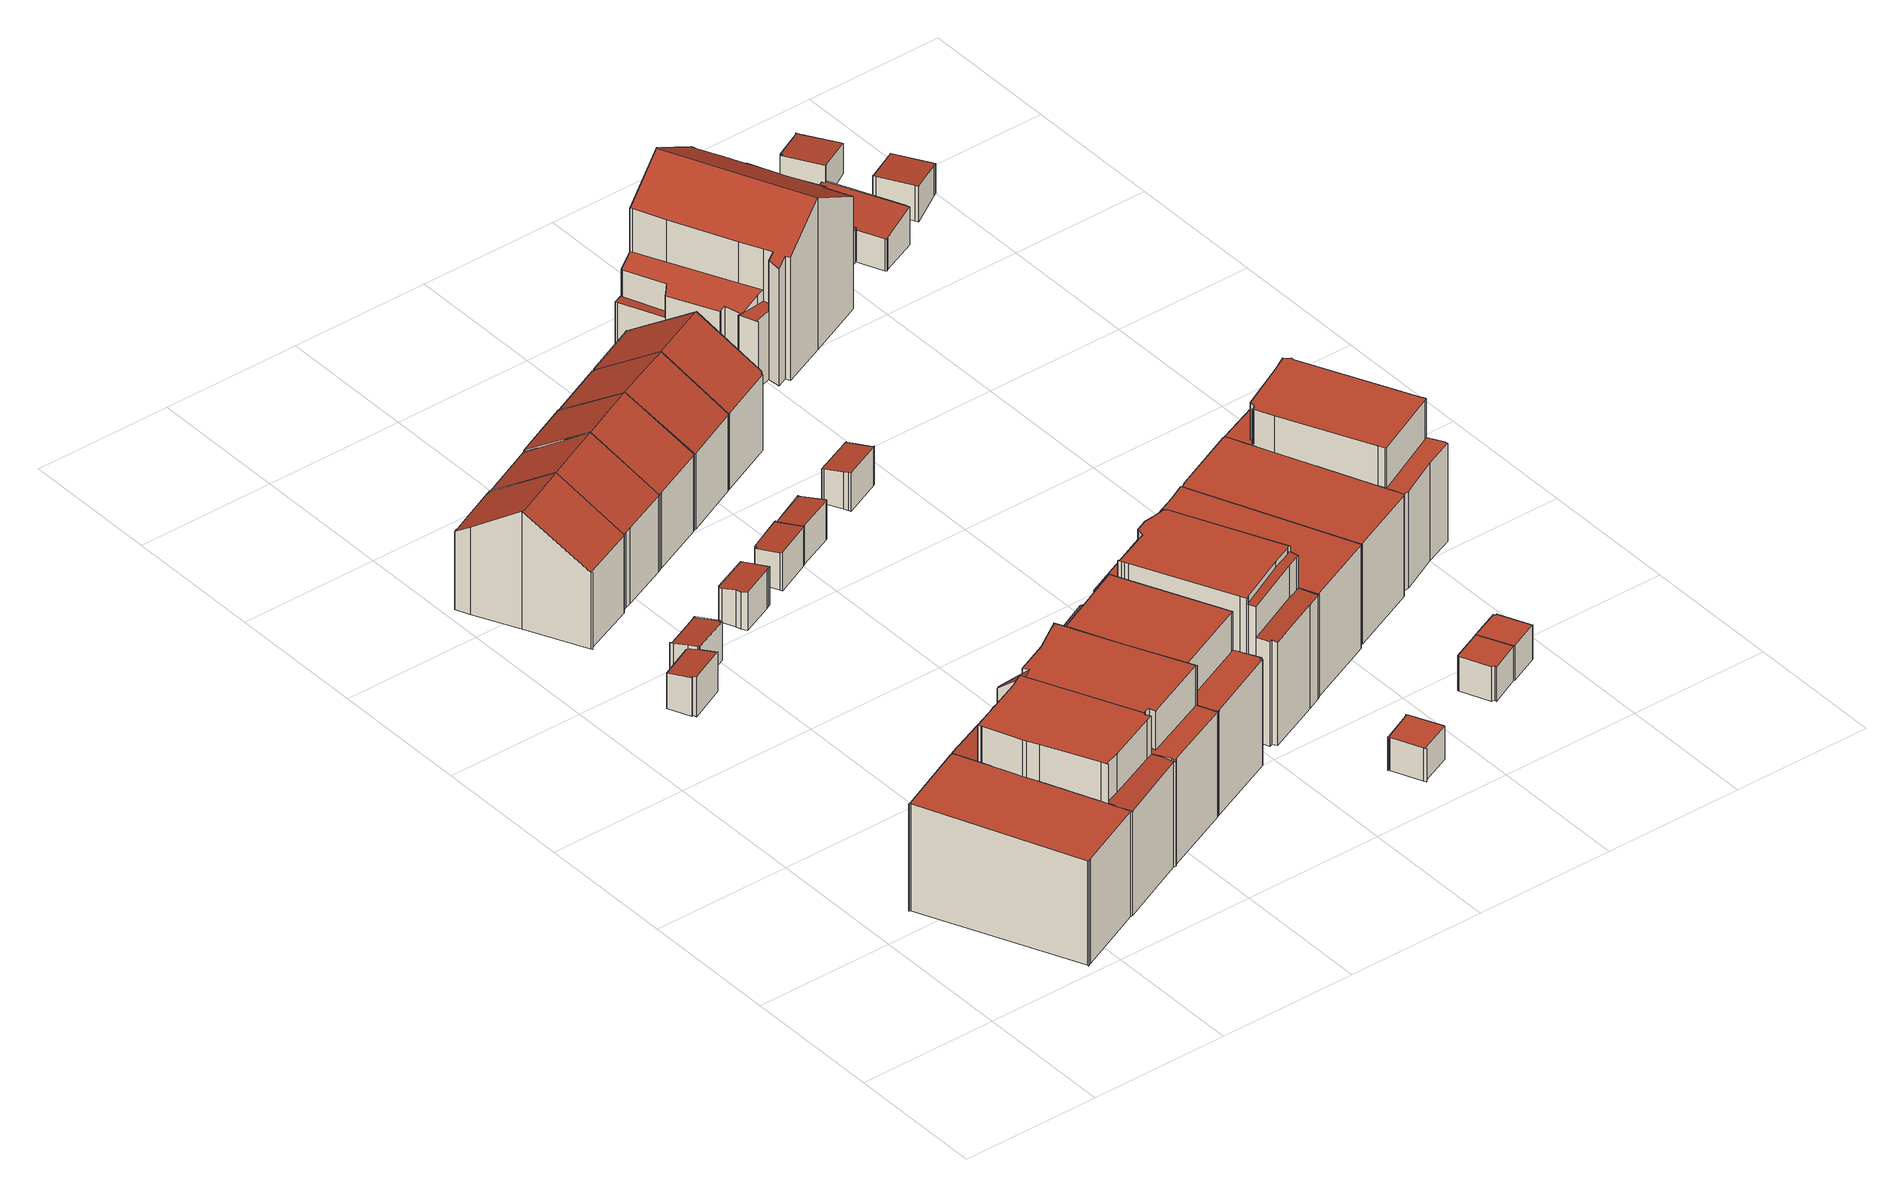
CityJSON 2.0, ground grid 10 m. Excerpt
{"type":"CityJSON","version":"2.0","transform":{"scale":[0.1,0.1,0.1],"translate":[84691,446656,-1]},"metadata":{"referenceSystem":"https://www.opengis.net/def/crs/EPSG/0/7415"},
"CityObjects":{
"building1":{"type":"Building","attributes":{"dak_type":"horizontal","data_area":66.93,"data_coverage":0.955,"geconstateerd":false,"gid":11190023,"h_dak_50p":7.49,"h_dak_70p":7.51,"h_dak_max":7.71,"h_dak_min":7.29,"h_maaiveld":-0.475,"kas_warenhuis":false,"lod11_replace":false,"ondergronds_type":"above ground","oorspronkelijkbouwjaar":2000,"pw_actueel":"yes","pw_bron":"ahn3","reconstructie_methode":"tudelft3d-geoflow","reconstruction_skipped":false,"rmse_lod12":0.0554,"rmse_lod13":0.0563,"rmse_lod22":0.0232,"rn":1,"status":"Pand in gebruik","t_run":79.31,"val3dity_codes_lod12":"[]","val3dity_codes_lod13":"[]","val3dity_codes_lod22":"[]"},"children":["building1-1"]},
"building1-1":{"type":"BuildingPart","parents":["building1"],"geometry":[{"type":"Solid","lod":"2.2","boundaries":[[[[0,1,2,3,4,5,6,7,8,9,10]],[[11,1,0,12]],[[13,8,7,14]],[[15,10,9,16]],[[12,0,10,15]],[[17,5,4,18]],[[19,6,5,17]],[[16,9,8,13]],[[18,4,3,20]],[[14,7,6,19]],[[20,3,2,21]],[[21,2,1,11]],[[14,19,17,18,20,21,11,12,15,16,13]]]],"semantics":{"surfaces":[{"type":"GroundSurface"},{"type":"WallSurface","on_footprint_edge":true},{"type":"RoofSurface"}],"values":[[0,1,1,1,1,1,1,1,1,1,1,1,2]]}}]},
"building2":{"type":"Building","attributes":{"dak_type":"multiple horizontal","data_area":64.72,"data_coverage":0.924,"geconstateerd":false,"gid":11190026,"h_dak_50p":10.3,"h_dak_70p":10.33,"h_dak_max":10.54,"h_dak_min":7.28,"h_maaiveld":-0.479,"kas_warenhuis":false,"lod11_replace":false,"ondergronds_type":"above ground","oorspronkelijkbouwjaar":2000,"pw_actueel":"yes","pw_bron":"ahn3","reconstructie_methode":"tudelft3d-geoflow","reconstruction_skipped":false,"rmse_lod12":1.38,"rmse_lod13":1.39,"rmse_lod22":0.4,"rn":1,"status":"Pand in gebruik","t_run":128.88,"val3dity_codes_lod12":"[]","val3dity_codes_lod13":"[]","val3dity_codes_lod22":"[]"},"children":["building2-1"]},
"building2-1":{"type":"BuildingPart","parents":["building2"],"geometry":[{"type":"Solid","lod":"2.2","boundaries":[[[[10,22,23,24,25,26,27,28,29,30,31,32,1,33,34,35,36,37,38,39,40,41,42,43]],[[44,32,31,45]],[[46,47,27,26,48,49]],[[50,38,37,51]],[[52,30,29,53]],[[45,31,30,52]],[[54,22,10,15]],[[55,35,34,56]],[[57,42,41,58]],[[59,60,61,62]],[[63,40,39,64]],[[65,58,41,40,63]],[[66,67,58,65]],[[64,39,38,50]],[[68,69,47,46]],[[70,71,69,68]],[[51,37,36,72,73]],[[73,72,74,75]],[[53,29,28,76]],[[77,24,23,78]],[[72,36,35,55]],[[75,74,60,59]],[[76,28,27,47]],[[79,80,81,82]],[[82,81,67,66]],[[56,34,33,83]],[[62,61,71,70]],[[15,10,43,84]],[[84,43,42,57]],[[78,23,22,54]],[[85,86,87,88]],[[49,48,86,85]],[[48,26,25,89]],[[89,25,24,77]],[[88,87,80,79]],[[83,33,1,11]],[[11,1,32,44]],[[80,87,86,48,89,77,78,54,15,84,57,58,67,81]],[[64,50,51,73,75,59,62,70,68,46,49,85,88,79,82,66,65,63]],[[11,44,45,52,53,76,47,69,71,61,60,74,72,55,56,83]]]],"semantics":{"surfaces":[{"type":"GroundSurface"},{"type":"WallSurface","on_footprint_edge":true},{"type":"WallSurface","on_footprint_edge":false},{"type":"RoofSurface"}],"values":[[0,1,1,1,1,1,1,1,1,2,1,1,2,1,2,2,1,2,1,1,1,2,1,2,2,1,2,1,1,1,2,2,1,1,2,1,1,3,3,3]]}}]},
"building3":{"type":"Building","attributes":{"dak_type":"horizontal","data_area":4.91,"data_coverage":0.823,"geconstateerd":false,"gid":18959074,"h_dak_50p":2.91,"h_dak_70p":2.98,"h_dak_max":3.1,"h_dak_min":2.75,"h_maaiveld":0.087,"kas_warenhuis":false,"lod11_replace":false,"ondergronds_type":"above ground","oorspronkelijkbouwjaar":1981,"pw_actueel":"yes","pw_bron":"ahn3","reconstructie_methode":"tudelft3d-geoflow","reconstruction_skipped":false,"rmse_lod12":0.106,"rmse_lod13":0.115,"rmse_lod22":0.0209,"rn":1,"status":"Pand in gebruik","t_run":28.55,"val3dity_codes_lod12":"[]","val3dity_codes_lod13":"[]","val3dity_codes_lod22":"[]"},"children":["building3-1"]},
"building3-1":{"type":"BuildingPart","parents":["building3"],"geometry":[{"type":"Solid","lod":"2.2","boundaries":[[[[90,91,92,93,94,95,96,97,98,99]],[[100,96,95,101]],[[102,91,90,103]],[[104,92,91,102]],[[105,99,98,106]],[[107,97,96,100]],[[108,93,92,104]],[[109,94,93,108]],[[101,95,94,109]],[[103,90,99,105]],[[106,98,97,107]],[[103,105,106,107,100,101,109,108,104,102]]]],"semantics":{"surfaces":[{"type":"GroundSurface"},{"type":"WallSurface","on_footprint_edge":true},{"type":"RoofSurface"}],"values":[[0,1,1,1,1,1,1,1,1,1,1,2]]}}]},
"building4":{"type":"Building","attributes":{"dak_type":"slanted","data_area":38.4,"data_coverage":0.917,"geconstateerd":false,"gid":18959077,"h_dak_50p":7.54,"h_dak_70p":8.16,"h_dak_max":9.15,"h_dak_min":6.01,"h_maaiveld":0.249,"kas_warenhuis":false,"lod11_replace":false,"ondergronds_type":"above ground","oorspronkelijkbouwjaar":1981,"pw_actueel":"yes","pw_bron":"ahn3","reconstructie_methode":"tudelft3d-geoflow","reconstruction_skipped":false,"rmse_lod12":1.08,"rmse_lod13":1.07,"rmse_lod22":0.0243,"rn":1,"status":"Pand in gebruik","t_run":48.19,"val3dity_codes_lod12":"[]","val3dity_codes_lod13":"[]","val3dity_codes_lod22":"[]"},"children":["building4-1"]},
"building4-1":{"type":"BuildingPart","parents":["building4"],"geometry":[{"type":"Solid","lod":"2.2","boundaries":[[[[110,111,112,113,114,115,116,117,118,119,120,121,122,123]],[[124,112,111,125]],[[126,113,112,124]],[[127,122,121,128]],[[129,114,113,126]],[[130,117,116,131]],[[132,115,114,129]],[[128,121,120,133]],[[133,120,119,134]],[[134,119,118,135]],[[131,116,115,132]],[[135,118,117,130]],[[136,123,122,127]],[[137,110,123,136]],[[125,111,110,137]],[[135,130,131,132,129,138,139,133,134]],[[133,139,138,129,126,124,125,137,136,127,128]]]],"semantics":{"surfaces":[{"type":"GroundSurface"},{"type":"WallSurface","on_footprint_edge":true},{"type":"RoofSurface"}],"values":[[0,1,1,1,1,1,1,1,1,1,1,1,1,1,1,2,2]]}}]},
"building5":{"type":"Building","attributes":{"dak_type":"horizontal","data_area":5.1,"data_coverage":0.856,"geconstateerd":false,"gid":17147102,"h_dak_50p":2.92,"h_dak_70p":2.98,"h_dak_max":3.1,"h_dak_min":2.75,"h_maaiveld":0.181,"kas_warenhuis":false,"lod11_replace":false,"ondergronds_type":"above ground","oorspronkelijkbouwjaar":1981,"pw_actueel":"yes","pw_bron":"ahn3","reconstructie_methode":"tudelft3d-geoflow","reconstruction_skipped":false,"rmse_lod12":0.112,"rmse_lod13":0.118,"rmse_lod22":0.0167,"rn":1,"status":"Pand in gebruik","t_run":27.37,"val3dity_codes_lod12":"[]","val3dity_codes_lod13":"[]","val3dity_codes_lod22":"[]"},"children":["building5-1"]},
"building5-1":{"type":"BuildingPart","parents":["building5"],"geometry":[{"type":"Solid","lod":"2.2","boundaries":[[[[140,141,142,143,144,145,146,147,148,149,150,151,152]],[[153,150,149,154]],[[155,151,150,153]],[[156,146,145,157]],[[154,149,148,158]],[[158,148,147,159]],[[157,145,144,160]],[[161,141,140,162]],[[162,140,152,163]],[[163,152,151,155]],[[159,147,146,156]],[[164,143,142,165]],[[160,144,143,164]],[[165,142,141,161]],[[165,161,162,163,155,153,154,158,159,156,157,160,164]]]],"semantics":{"surfaces":[{"type":"GroundSurface"},{"type":"WallSurface","on_footprint_edge":true},{"type":"RoofSurface"}],"values":[[0,1,1,1,1,1,1,1,1,1,1,1,1,1,2]]}}]},
"building6":{"type":"Building","attributes":{"dak_type":"slanted","data_area":64.2,"data_coverage":0.915,"geconstateerd":false,"gid":17144581,"h_dak_50p":10.33,"h_dak_70p":10.36,"h_dak_max":10.81,"h_dak_min":7.28,"h_maaiveld":-0.471,"kas_warenhuis":false,"lod11_replace":false,"ondergronds_type":"above ground","oorspronkelijkbouwjaar":2000,"pw_actueel":"yes","pw_bron":"ahn3","reconstructie_methode":"tudelft3d-geoflow","reconstruction_skipped":false,"rmse_lod12":1.31,"rmse_lod13":2.59,"rmse_lod22":0.183,"rn":1,"status":"Pand in gebruik","t_run":114.31,"val3dity_codes_lod12":"[]","val3dity_codes_lod13":"[]","val3dity_codes_lod22":"[]"},"children":["building6-1"]},
"building6-1":{"type":"BuildingPart","parents":["building6"],"geometry":[{"type":"Solid","lod":"2.2","boundaries":[[[[166,167,168,169,170,171,172,173,174,31,30,175,28,27,176,177,178,179,25,24,180,181,182,183,184]],[[185,173,172,186]],[[187,166,184,188]],[[189,174,173,185]],[[190,175,30,191]],[[192,179,178,193]],[[194,89,25,179,192]],[[195,177,176,196]],[[197,180,24,77]],[[198,181,180,197]],[[77,24,25,89]],[[199,200,201,202]],[[203,31,174,189]],[[76,28,175,190]],[[204,205,200,199]],[[47,27,28,76]],[[46,47,205,204]],[[206,168,167,207]],[[208,209,169,168,206]],[[210,211,212,213]],[[188,184,183,214,215]],[[214,183,182,216]],[[216,182,181,198]],[[193,178,177,195]],[[207,167,166,187]],[[196,176,27,47,46]],[[215,214,217,218]],[[218,217,211,210]],[[219,220,209,208]],[[221,170,169,209]],[[213,212,222,223,224]],[[223,222,225,226]],[[226,225,89,194]],[[224,223,227]],[[191,30,31,203]],[[186,172,171,228]],[[228,171,170,221]],[[202,201,220,219]],[[211,217,214,216,198,197,77,89,225,222,212]],[[219,208,206,207,187,188,215,218,210,213,224,227,229,230,192,193,195,196,46,204,199,202]],[[227,223,226,194,192,230,229]],[[186,228,221,209,220,201,200,205,47,76,190,191,203,189,185]]]],"semantics":{"surfaces":[{"type":"GroundSurface"},{"type":"WallSurface","on_footprint_edge":true},{"type":"WallSurface","on_footprint_edge":false},{"type":"RoofSurface"}],"values":[[0,1,1,1,1,1,1,1,1,1,1,2,1,1,2,1,2,1,1,2,1,1,1,1,1,1,2,2,2,1,2,2,2,2,1,1,1,2,3,3,3,3]]}}]},
"building7":{"type":"Building","attributes":{"dak_type":"slanted","data_area":40.24,"data_coverage":0.934,"geconstateerd":false,"gid":18959078,"h_dak_50p":7.55,"h_dak_70p":8.18,"h_dak_max":9.11,"h_dak_min":5.99,"h_maaiveld":0.275,"kas_warenhuis":false,"lod11_replace":false,"ondergronds_type":"above ground","oorspronkelijkbouwjaar":1981,"pw_actueel":"yes","pw_bron":"ahn3","reconstructie_methode":"tudelft3d-geoflow","reconstruction_skipped":false,"rmse_lod12":1.07,"rmse_lod13":1.08,"rmse_lod22":0.0217,"rn":1,"status":"Pand in gebruik","t_run":49.86,"val3dity_codes_lod12":"[]","val3dity_codes_lod13":"[]","val3dity_codes_lod22":"[]"},"children":["building7-1"]},
"building7-1":{"type":"BuildingPart","parents":["building7"],"geometry":[{"type":"Solid","lod":"2.2","boundaries":[[[[231,232,233,234,235,236,237,238,239,240,241,242,243]],[[244,236,235,245]],[[245,235,234,246]],[[247,242,241,248]],[[248,241,240,249]],[[246,234,233,250]],[[132,238,237,251]],[[251,237,236,244]],[[252,243,242,247]],[[250,233,232,253]],[[129,239,238,132]],[[254,231,243,252]],[[253,232,231,254]],[[249,240,239,129]],[[129,132,251,244,245,246,250,253,255,256]],[[256,255,253,254,252,247,248,249,129]]]],"semantics":{"surfaces":[{"type":"GroundSurface"},{"type":"WallSurface","on_footprint_edge":true},{"type":"RoofSurface"}],"values":[[0,1,1,1,1,1,1,1,1,1,1,1,1,1,2,2]]}}]},
"building8":{"type":"Building","attributes":{"dak_type":"horizontal","data_area":4.98,"data_coverage":0.829,"geconstateerd":false,"gid":14669544,"h_dak_50p":2.92,"h_dak_70p":2.98,"h_dak_max":3.09,"h_dak_min":2.73,"h_maaiveld":0.169,"kas_warenhuis":false,"lod11_replace":false,"ondergronds_type":"above ground","oorspronkelijkbouwjaar":1981,"pw_actueel":"yes","pw_bron":"ahn3","reconstructie_methode":"tudelft3d-geoflow","reconstruction_skipped":false,"rmse_lod12":0.101,"rmse_lod13":0.112,"rmse_lod22":0.0218,"rn":1,"status":"Pand in gebruik","t_run":43.89,"val3dity_codes_lod12":"[]","val3dity_codes_lod13":"[]","val3dity_codes_lod22":"[]"},"children":["building8-1"]},
"building8-1":{"type":"BuildingPart","parents":["building8"],"geometry":[{"type":"Solid","lod":"2.2","boundaries":[[[[257,258,259,260,261,262,263,264,265,266,267]],[[268,257,267,269]],[[270,264,263,271]],[[271,263,262,272]],[[272,262,261,273]],[[273,261,260,274]],[[274,260,259,275]],[[276,265,264,270]],[[277,266,265,276]],[[269,267,266,277]],[[275,259,258,278]],[[278,258,257,268]],[[278,268,269,277,276,270,271,272,273,274,275]]]],"semantics":{"surfaces":[{"type":"GroundSurface"},{"type":"WallSurface","on_footprint_edge":true},{"type":"RoofSurface"}],"values":[[0,1,1,1,1,1,1,1,1,1,1,1,2]]}}]},
"building9":{"type":"Building","attributes":{"dak_type":"multiple horizontal","data_area":68,"data_coverage":0.928,"geconstateerd":false,"gid":14669437,"h_dak_50p":10.27,"h_dak_70p":10.29,"h_dak_max":10.45,"h_dak_min":7.28,"h_maaiveld":-0.47,"kas_warenhuis":false,"lod11_replace":false,"ondergronds_type":"above ground","oorspronkelijkbouwjaar":2000,"pw_actueel":"yes","pw_bron":"ahn3","reconstructie_methode":"tudelft3d-geoflow","reconstruction_skipped":false,"rmse_lod12":1.36,"rmse_lod13":2.47,"rmse_lod22":0.17,"rn":1,"status":"Pand in gebruik","t_run":69.43,"val3dity_codes_lod12":"[]","val3dity_codes_lod13":"[]","val3dity_codes_lod22":"[]"},"children":["building9-1"]},
"building9-1":{"type":"BuildingPart","parents":["building9"],"geometry":[{"type":"Solid","lod":"2.2","boundaries":[[[[279,280,281,282,283,172,284,285,286,287,181,288,289,290,291,292]],[[293,282,281,294]],[[295,286,285,296,297]],[[297,296,298,299]],[[300,284,172,186]],[[186,172,283,301]],[[302,303,287,286,295]],[[304,181,287,303]],[[305,290,289,306]],[[306,289,288,307]],[[299,298,308,309]],[[296,285,284,300]],[[307,288,181,304]],[[294,281,280,310]],[[311,292,291,312]],[[313,311,314,315]],[[316,317,279,292,311,313]],[[312,291,290,305]],[[309,308,317,316]],[[310,280,279,317]],[[318,319,303,302]],[[301,283,282,293]],[[315,314,319,318]],[[313,315,318,302,295,297,299,309,316]],[[310,317,308,298,296,300,186,301,293,294]],[[303,319,314,311,312,305,306,307,304]]]],"semantics":{"surfaces":[{"type":"GroundSurface"},{"type":"WallSurface","on_footprint_edge":true},{"type":"WallSurface","on_footprint_edge":false},{"type":"RoofSurface"}],"values":[[0,1,1,2,1,1,1,1,1,1,2,1,1,1,1,2,1,1,2,1,2,1,2,3,3,3]]}}]},
"building10":{"type":"Building","attributes":{"dak_type":"slanted","data_area":39.61,"data_coverage":0.919,"geconstateerd":false,"gid":18959079,"h_dak_50p":7.57,"h_dak_70p":8.17,"h_dak_max":9.11,"h_dak_min":6.02,"h_maaiveld":0.288,"kas_warenhuis":false,"lod11_replace":false,"ondergronds_type":"above ground","oorspronkelijkbouwjaar":1981,"pw_actueel":"yes","pw_bron":"ahn3","reconstructie_methode":"tudelft3d-geoflow","reconstruction_skipped":false,"rmse_lod12":1.06,"rmse_lod13":1.06,"rmse_lod22":0.0221,"rn":1,"status":"Pand in gebruik","t_run":46.49,"val3dity_codes_lod12":"[]","val3dity_codes_lod13":"[]","val3dity_codes_lod22":"[]"},"children":["building10-1"]},
"building10-1":{"type":"BuildingPart","parents":["building10"],"geometry":[{"type":"Solid","lod":"2.2","boundaries":[[[[320,321,322,323,234,324,232,243,242,325]],[[326,322,321,327]],[[328,242,243,329]],[[253,232,324,330]],[[327,321,320,331]],[[329,243,232,253]],[[332,325,242,328]],[[331,320,325,332]],[[330,324,234,246]],[[246,234,323,333]],[[333,323,322,326]],[[331,332,328,329,253,334,335]],[[253,330,246,333,326,327,331,335,334]]]],"semantics":{"surfaces":[{"type":"GroundSurface"},{"type":"WallSurface","on_footprint_edge":true},{"type":"RoofSurface"}],"values":[[0,1,1,1,1,1,1,1,1,1,1,2,2]]}}]},
"building11":{"type":"Building","attributes":{"dak_type":"horizontal","data_area":5.14,"data_coverage":0.863,"geconstateerd":false,"gid":18959076,"h_dak_50p":2.91,"h_dak_70p":2.96,"h_dak_max":3.09,"h_dak_min":2.74,"h_maaiveld":0.183,"kas_warenhuis":false,"lod11_replace":false,"ondergronds_type":"above ground","oorspronkelijkbouwjaar":1981,"pw_actueel":"yes","pw_bron":"ahn3","reconstructie_methode":"tudelft3d-geoflow","reconstruction_skipped":false,"rmse_lod12":0.104,"rmse_lod13":0.116,"rmse_lod22":0.0242,"rn":1,"status":"Pand in gebruik","t_run":25.88,"val3dity_codes_lod12":"[]","val3dity_codes_lod13":"[]","val3dity_codes_lod22":"[]"},"children":["building11-1"]},
"building11-1":{"type":"BuildingPart","parents":["building11"],"geometry":[{"type":"Solid","lod":"2.2","boundaries":[[[[336,337,338,339,340,341,342,343,344,345,346]],[[347,339,338,348]],[[349,337,336,350]],[[351,341,340,352]],[[353,342,341,351]],[[354,345,344,355]],[[355,344,343,356]],[[356,343,342,353]],[[348,338,337,349]],[[352,340,339,347]],[[350,336,346,357]],[[357,346,345,354]],[[357,354,355,356,353,351,352,347,348,349,350]]]],"semantics":{"surfaces":[{"type":"GroundSurface"},{"type":"WallSurface","on_footprint_edge":true},{"type":"RoofSurface"}],"values":[[0,1,1,1,1,1,1,1,1,1,1,1,2]]}}]},
"building12":{"type":"Building","attributes":{"dak_type":"slanted","data_area":40.25,"data_coverage":0.934,"geconstateerd":false,"gid":17147103,"h_dak_50p":7.5,"h_dak_70p":8.16,"h_dak_max":9.1,"h_dak_min":6.03,"h_maaiveld":0.309,"kas_warenhuis":false,"lod11_replace":false,"ondergronds_type":"above ground","oorspronkelijkbouwjaar":1981,"pw_actueel":"yes","pw_bron":"ahn3","reconstructie_methode":"tudelft3d-geoflow","reconstruction_skipped":false,"rmse_lod12":1.08,"rmse_lod13":1.08,"rmse_lod22":0.0196,"rn":1,"status":"Pand in gebruik","t_run":45.7,"val3dity_codes_lod12":"[]","val3dity_codes_lod13":"[]","val3dity_codes_lod22":"[]"},"children":["building12-1"]},
"building12-1":{"type":"BuildingPart","parents":["building12"],"geometry":[{"type":"Solid","lod":"2.2","boundaries":[[[[320,358,359,360,361,362,363,364,365,366,367,321,368]],[[369,366,365,370]],[[371,362,361,372]],[[372,361,360,373]],[[327,321,367,374]],[[370,365,364,375]],[[331,320,368,376]],[[374,367,366,369]],[[376,368,321,327]],[[375,364,363,377]],[[378,359,358,379]],[[373,360,359,378]],[[379,358,320,331]],[[377,363,362,371]],[[331,376,327,374,369,370,375,380,381]],[[377,371,372,373,378,379,331,381,380,375]]]],"semantics":{"surfaces":[{"type":"GroundSurface"},{"type":"WallSurface","on_footprint_edge":true},{"type":"RoofSurface"}],"values":[[0,1,1,1,1,1,1,1,1,1,1,1,1,1,2,2]]}}]},
"building13":{"type":"Building","attributes":{"dak_type":"horizontal","data_area":4.87,"data_coverage":0.815,"geconstateerd":false,"gid":18959075,"h_dak_50p":2.91,"h_dak_70p":2.97,"h_dak_max":3.11,"h_dak_min":2.75,"h_maaiveld":0.183,"kas_warenhuis":false,"lod11_replace":false,"ondergronds_type":"above ground","oorspronkelijkbouwjaar":1981,"pw_actueel":"yes","pw_bron":"ahn3","reconstructie_methode":"tudelft3d-geoflow","reconstruction_skipped":false,"rmse_lod12":0.103,"rmse_lod13":0.119,"rmse_lod22":0.0131,"rn":1,"status":"Pand in gebruik","t_run":27.14,"val3dity_codes_lod12":"[]","val3dity_codes_lod13":"[]","val3dity_codes_lod22":"[]"},"children":["building13-1"]},
"building13-1":{"type":"BuildingPart","parents":["building13"],"geometry":[{"type":"Solid","lod":"2.2","boundaries":[[[[382,383,384,385,346,386,387,343,388,389,390]],[[391,343,387,392]],[[393,389,388,394]],[[395,383,382,396]],[[396,382,390,397]],[[392,387,386,398]],[[398,386,346,357]],[[394,388,343,391]],[[399,384,383,395]],[[397,390,389,393]],[[357,346,385,400]],[[400,385,384,399]],[[400,399,395,396,397,393,394,391,392,398,357]]]],"semantics":{"surfaces":[{"type":"GroundSurface"},{"type":"WallSurface","on_footprint_edge":true},{"type":"RoofSurface"}],"values":[[0,1,1,1,1,1,1,1,1,1,1,1,2]]}}]},
"building14":{"type":"Building","attributes":{"dak_type":"slanted","data_area":65.35,"data_coverage":0.897,"geconstateerd":false,"gid":14669438,"h_dak_50p":10.31,"h_dak_70p":10.34,"h_dak_max":10.68,"h_dak_min":7.27,"h_maaiveld":-0.425,"kas_warenhuis":false,"lod11_replace":false,"ondergronds_type":"above ground","oorspronkelijkbouwjaar":2000,"pw_actueel":"yes","pw_bron":"ahn3","reconstructie_methode":"tudelft3d-geoflow","reconstruction_skipped":false,"rmse_lod12":1.34,"rmse_lod13":2.52,"rmse_lod22":0.216,"rn":1,"status":"Pand in gebruik","t_run":83.16,"val3dity_codes_lod12":"[]","val3dity_codes_lod13":"[]","val3dity_codes_lod22":"[]"},"children":["building14-1"]},
"building14-1":{"type":"BuildingPart","parents":["building14"],"geometry":[{"type":"Solid","lod":"2.2","boundaries":[[[[401,402,403,404,405,406,407,408,409,410,411,412,413,414,415,416,417,418,419,420,421,422,423,424,425]],[[426,411,410,427]],[[428,412,411,426]],[[429,430,431,432]],[[433,414,413,434]],[[435,424,423,436]],[[437,438,439,440]],[[436,423,422,441]],[[442,408,407,443]],[[440,439,420,419,444]],[[445,402,401,446]],[[447,403,402,445]],[[448,449,421,420,439]],[[441,422,421,449]],[[450,451,449,448]],[[452,453,454,455]],[[456,457,430,429]],[[457,418,417,458]],[[459,447,460,461]],[[461,460,451,450]],[[462,406,405,463]],[[443,407,406,462]],[[464,427,410,409,465]],[[465,409,408,442]],[[466,467,468,469]],[[455,454,438,437]],[[446,401,425,470]],[[470,425,424,435]],[[444,419,418,457,456]],[[469,468,471,472]],[[473,474,475,476]],[[477,478,474,473]],[[432,431,478,477]],[[458,417,416,479]],[[480,415,414,433]],[[476,475,467,466]],[[463,405,404,481,482]],[[482,481,483,484]],[[481,404,403,447,459]],[[484,483,453,452]],[[472,471,427,464]],[[434,413,412,428]],[[479,416,415,480]],[[449,451,460,447,445,446,470,435,436,441]],[[450,448,439,438,454,453,483,481,459,461]],[[482,484,452,455,437,440,444,456,429,432,477,473,476,466,469,472,464,465,442,443,462,463]],[[475,474,478,431,430,457,458,479,480,433,434,428,426,427,471,468,467]]]],"semantics":{"surfaces":[{"type":"GroundSurface"},{"type":"WallSurface","on_footprint_edge":true},{"type":"WallSurface","on_footprint_edge":false},{"type":"RoofSurface"}],"values":[[0,1,1,2,1,1,2,1,1,1,1,1,1,1,2,2,2,1,2,2,1,1,1,1,2,2,1,1,1,2,2,2,2,1,1,2,1,2,1,2,2,1,1,3,3,3,3]]}}]},
"building15":{"type":"Building","attributes":{"dak_type":"horizontal","data_area":6.09,"data_coverage":0.915,"geconstateerd":false,"gid":14669552,"h_dak_50p":3.18,"h_dak_70p":3.18,"h_dak_max":3.25,"h_dak_min":3.04,"h_maaiveld":0.657,"kas_warenhuis":false,"lod11_replace":false,"ondergronds_type":"above ground","oorspronkelijkbouwjaar":2000,"pw_actueel":"yes","pw_bron":"ahn3","reconstructie_methode":"tudelft3d-geoflow","reconstruction_skipped":false,"rmse_lod12":0.0354,"rmse_lod13":0.0355,"rmse_lod22":0.0346,"rn":1,"status":"Pand in gebruik","t_run":29.46,"val3dity_codes_lod12":"[]","val3dity_codes_lod13":"[]","val3dity_codes_lod22":"[]"},"children":["building15-1"]},
"building15-1":{"type":"BuildingPart","parents":["building15"],"geometry":[{"type":"Solid","lod":"2.2","boundaries":[[[[485,486,487,488,489,490,491,492,493,494,495]],[[496,490,489,497]],[[498,491,490,496]],[[497,489,488,499]],[[500,492,491,498]],[[501,493,492,500]],[[499,488,487,502]],[[503,495,494,504]],[[505,485,495,503]],[[502,487,486,506]],[[506,486,485,505]],[[504,494,493,501]],[[506,505,503,504,501,500,498,496,497,499,502]]]],"semantics":{"surfaces":[{"type":"GroundSurface"},{"type":"WallSurface","on_footprint_edge":true},{"type":"RoofSurface"}],"values":[[0,1,1,1,1,1,1,1,1,1,1,1,2]]}}]},
"building16":{"type":"Building","attributes":{"dak_type":"slanted","data_area":39.96,"data_coverage":0.928,"geconstateerd":false,"gid":18959080,"h_dak_50p":7.59,"h_dak_70p":8.19,"h_dak_max":9.12,"h_dak_min":6.03,"h_maaiveld":0.332,"kas_warenhuis":false,"lod11_replace":false,"ondergronds_type":"above ground","oorspronkelijkbouwjaar":1981,"pw_actueel":"yes","pw_bron":"ahn3","reconstructie_methode":"tudelft3d-geoflow","reconstruction_skipped":false,"rmse_lod12":1.06,"rmse_lod13":1.06,"rmse_lod22":0.0222,"rn":1,"status":"Pand in gebruik","t_run":51.64,"val3dity_codes_lod12":"[]","val3dity_codes_lod13":"[]","val3dity_codes_lod22":"[]"},"children":["building16-1"]},
"building16-1":{"type":"BuildingPart","parents":["building16"],"geometry":[{"type":"Solid","lod":"2.2","boundaries":[[[[507,508,509,510,511,512,365,364,362,363,513,514,515]],[[516,363,362,517]],[[518,509,508,519]],[[520,512,511,521]],[[522,513,363,516]],[[517,362,364,375]],[[523,514,513,522]],[[524,515,514,523]],[[375,364,365,370]],[[521,511,510,525]],[[370,365,512,520]],[[526,507,515,524]],[[519,508,507,526]],[[525,510,509,518]],[[527,519,526,524,523,522,516,517,375]],[[521,525,518,519,527,375,370,520]]]],"semantics":{"surfaces":[{"type":"GroundSurface"},{"type":"WallSurface","on_footprint_edge":true},{"type":"RoofSurface"}],"values":[[0,1,1,1,1,1,1,1,1,1,1,1,1,1,2,2]]}}]},
"building17":{"type":"Building","attributes":{"dak_type":"horizontal","data_area":5.38,"data_coverage":0.882,"geconstateerd":false,"gid":17144582,"h_dak_50p":2.9,"h_dak_70p":2.98,"h_dak_max":3.11,"h_dak_min":2.62,"h_maaiveld":0.203,"kas_warenhuis":false,"lod11_replace":false,"ondergronds_type":"above ground","oorspronkelijkbouwjaar":1981,"pw_actueel":"yes","pw_bron":"ahn3","reconstructie_methode":"tudelft3d-geoflow","reconstruction_skipped":false,"rmse_lod12":0.123,"rmse_lod13":0.129,"rmse_lod22":0.0302,"rn":1,"status":"Pand in gebruik","t_run":42.16,"val3dity_codes_lod12":"[]","val3dity_codes_lod13":"[]","val3dity_codes_lod22":"[]"},"children":["building17-1"]},
"building17-1":{"type":"BuildingPart","parents":["building17"],"geometry":[{"type":"Solid","lod":"2.2","boundaries":[[[[528,529,530,531,532,533,534,535,536,537,538]],[[539,532,531,540]],[[541,529,528,542]],[[543,534,533,544]],[[540,531,530,545]],[[544,533,532,539]],[[545,530,529,541]],[[542,528,538,546]],[[546,538,537,547]],[[548,535,534,543]],[[547,537,536,549]],[[549,536,535,548]],[[549,548,543,544,539,540,545,541,542,546,547]]]],"semantics":{"surfaces":[{"type":"GroundSurface"},{"type":"WallSurface","on_footprint_edge":true},{"type":"RoofSurface"}],"values":[[0,1,1,1,1,1,1,1,1,1,1,1,2]]}}]},
"building18":{"type":"Building","attributes":{"dak_type":"horizontal","data_area":66.55,"data_coverage":0.946,"geconstateerd":false,"gid":11190025,"h_dak_50p":7.5,"h_dak_70p":7.53,"h_dak_max":7.71,"h_dak_min":7.28,"h_maaiveld":-0.427,"kas_warenhuis":false,"lod11_replace":false,"ondergronds_type":"above ground","oorspronkelijkbouwjaar":2000,"pw_actueel":"yes","pw_bron":"ahn3","reconstructie_methode":"tudelft3d-geoflow","reconstruction_skipped":false,"rmse_lod12":0.0529,"rmse_lod13":0.0539,"rmse_lod22":0.0251,"rn":1,"status":"Pand in gebruik","t_run":92.86,"val3dity_codes_lod12":"[]","val3dity_codes_lod13":"[]","val3dity_codes_lod22":"[]"},"children":["building18-1"]},
"building18-1":{"type":"BuildingPart","parents":["building18"],"geometry":[{"type":"Solid","lod":"2.2","boundaries":[[[[550,551,552,553,554,414,555,556,557,558]],[[559,551,550,560]],[[561,414,554,562]],[[563,555,414,561]],[[564,552,551,559]],[[562,554,553,565]],[[565,553,552,564]],[[566,556,555,563]],[[567,557,556,566]],[[560,550,558,568]],[[568,558,557,567]],[[560,568,567,566,563,561,562,565,564,559]]]],"semantics":{"surfaces":[{"type":"GroundSurface"},{"type":"WallSurface","on_footprint_edge":true},{"type":"RoofSurface"}],"values":[[0,1,1,1,1,1,1,1,1,1,1,2]]}}]},
"building19":{"type":"Building","attributes":{"dak_type":"horizontal","data_area":5.71,"data_coverage":0.89,"geconstateerd":false,"gid":14669553,"h_dak_50p":3.17,"h_dak_70p":3.18,"h_dak_max":3.25,"h_dak_min":3.14,"h_maaiveld":0.639,"kas_warenhuis":false,"lod11_replace":false,"ondergronds_type":"above ground","oorspronkelijkbouwjaar":2000,"pw_actueel":"yes","pw_bron":"ahn3","reconstructie_methode":"tudelft3d-geoflow","reconstruction_skipped":false,"rmse_lod12":0.0256,"rmse_lod13":0.0258,"rmse_lod22":0.0235,"rn":1,"status":"Pand in gebruik","t_run":25.23,"val3dity_codes_lod12":"[]","val3dity_codes_lod13":"[]","val3dity_codes_lod22":"[]"},"children":["building19-1"]},
"building19-1":{"type":"BuildingPart","parents":["building19"],"geometry":[{"type":"Solid","lod":"2.2","boundaries":[[[[569,570,571,572,573,574,575,576,577]],[[578,569,577,579]],[[580,576,575,581]],[[582,574,573,583]],[[584,570,569,578]],[[581,575,574,582]],[[585,572,571,586]],[[586,571,570,584]],[[583,573,572,585]],[[579,577,576,580]],[[583,585,586,584,578,579,580,581,582]]]],"semantics":{"surfaces":[{"type":"GroundSurface"},{"type":"WallSurface","on_footprint_edge":true},{"type":"RoofSurface"}],"values":[[0,1,1,1,1,1,1,1,1,1,2]]}}]},
"building20":{"type":"Building","attributes":{"dak_type":"horizontal","data_area":66.65,"data_coverage":0.951,"geconstateerd":false,"gid":14669547,"h_dak_50p":7.51,"h_dak_70p":7.53,"h_dak_max":7.71,"h_dak_min":7.29,"h_maaiveld":-0.223,"kas_warenhuis":false,"lod11_replace":false,"ondergronds_type":"above ground","oorspronkelijkbouwjaar":2000,"pw_actueel":"yes","pw_bron":"ahn3","reconstructie_methode":"tudelft3d-geoflow","reconstruction_skipped":false,"rmse_lod12":0.0496,"rmse_lod13":0.052,"rmse_lod22":0.025,"rn":1,"status":"Pand in gebruik","t_run":96,"val3dity_codes_lod12":"[]","val3dity_codes_lod13":"[]","val3dity_codes_lod22":"[]"},"children":["building20-1"]},
"building20-1":{"type":"BuildingPart","parents":["building20"],"geometry":[{"type":"Solid","lod":"2.2","boundaries":[[[[587,588,589,590,591,592,593,594,595,596,597]],[[598,591,590,599]],[[600,592,591,598]],[[568,594,593,560]],[[601,587,597,602]],[[603,595,594,568]],[[560,593,592,600]],[[599,590,589,604]],[[605,588,587,601]],[[606,596,595,603]],[[602,597,596,606]],[[604,589,588,605]],[[599,604,605,601,602,606,603,568,560,600,598]]]],"semantics":{"surfaces":[{"type":"GroundSurface"},{"type":"WallSurface","on_footprint_edge":true},{"type":"RoofSurface"}],"values":[[0,1,1,1,1,1,1,1,1,1,1,1,2]]}}]},
"building21":{"type":"Building","attributes":{"dak_type":"horizontal","data_area":5.13,"data_coverage":0.812,"geconstateerd":false,"gid":14669549,"h_dak_50p":3.16,"h_dak_70p":3.17,"h_dak_max":3.31,"h_dak_min":2.99,"h_maaiveld":0.634,"kas_warenhuis":false,"lod11_replace":false,"ondergronds_type":"above ground","oorspronkelijkbouwjaar":2000,"pw_actueel":"yes","pw_bron":"ahn3","reconstructie_methode":"tudelft3d-geoflow","reconstruction_skipped":false,"rmse_lod12":0.0342,"rmse_lod13":0.0343,"rmse_lod22":0.0339,"rn":1,"status":"Pand in gebruik","t_run":23.87,"val3dity_codes_lod12":"[]","val3dity_codes_lod13":"[]","val3dity_codes_lod22":"[]"},"children":["building21-1"]},
"building21-1":{"type":"BuildingPart","parents":["building21"],"geometry":[{"type":"Solid","lod":"2.2","boundaries":[[[[607,577,608,609,576,610,611,612,613]],[[614,609,608,615]],[[580,576,609,614]],[[615,608,577,579]],[[616,613,612,617]],[[617,612,611,618]],[[619,607,613,616]],[[618,611,610,620]],[[620,610,576,580]],[[579,577,607,619]],[[614,615,579,619,616,617,618,620,580]]]],"semantics":{"surfaces":[{"type":"GroundSurface"},{"type":"WallSurface","on_footprint_edge":true},{"type":"RoofSurface"}],"values":[[0,1,1,1,1,1,1,1,1,1,2]]}}]},
"building22":{"type":"Building","attributes":{"dak_type":"slanted","data_area":112.77,"data_coverage":0.89,"geconstateerd":false,"gid":18958108,"h_dak_50p":10.11,"h_dak_70p":10.76,"h_dak_max":12.17,"h_dak_min":2.65,"h_maaiveld":0.258,"kas_warenhuis":false,"lod11_replace":false,"ondergronds_type":"above ground","oorspronkelijkbouwjaar":1981,"pw_actueel":"yes","pw_bron":"ahn3","reconstructie_methode":"tudelft3d-geoflow","reconstruction_skipped":false,"rmse_lod12":3.14,"rmse_lod13":1.11,"rmse_lod22":0.0797,"rn":1,"status":"Pand in gebruik","t_run":136.52,"val3dity_codes_lod12":"[]","val3dity_codes_lod13":"[]","val3dity_codes_lod22":"[]"},"children":["building22-1"]},
"building22-1":{"type":"BuildingPart","parents":["building22"],"geometry":[{"type":"Solid","lod":"2.2","boundaries":[[[[621,622,623,624,625,626,627,628,629,630,631,632,633,634,635,636,637,638,639,640,641,642,643,644,645,646,647,648,649,650,651,652,653,654,655,656,657,658]],[[659,635,634,660]],[[661,645,644,662]],[[663,664,665,666]],[[667,640,639,668]],[[669,622,621,670]],[[671,672,646,645,661]],[[673,674,672,671]],[[675,676,677,678]],[[678,677,643,642,679]],[[662,644,643,677]],[[666,665,680,676,675]],[[676,680,674,673]],[[681,648,647,682]],[[683,649,648,681]],[[684,685,686,687]],[[688,651,650,689]],[[690,633,632,691]],[[692,693,691,694]],[[695,629,628,696]],[[697,659,698,699]],[[700,701,687,702]],[[694,691,632,631,703]],[[660,634,633,690]],[[704,705,706,707]],[[705,636,635,659,697]],[[708,638,637,709]],[[668,639,638,708]],[[710,641,640,667]],[[711,712,701,700]],[[713,627,626,714]],[[714,626,625,715]],[[716,696,628,627,713]],[[709,637,636,705,704]],[[699,698,717,718]],[[679,642,641,710]],[[670,621,658,719]],[[720,655,654,721]],[[722,656,655,720]],[[719,658,657,723]],[[703,631,630,724]],[[707,706,712,711]],[[718,717,693,692]],[[685,684,725]],[[696,716,725]],[[726,727,728,729]],[[723,657,656,722]],[[721,654,653,664,663]],[[730,652,651,688]],[[664,653,652,730]],[[682,647,646,672]],[[689,650,649,683]],[[729,728,623,622,669]],[[715,625,624,731]],[[731,624,623,728]],[[702,687,686,727,726]],[[724,630,629,695]],[[676,673,671,661,662,677]],[[722,720,721,663,666,675,678,679,710,667,668,708,709,732,733,723]],[[723,733,732,709,704,707,711,700,702,726,729,669,670,719]],[[693,717,698,659,660,690,691]],[[696,725,684,687,701,712,706,705,697,699,718,692,694,703,724,695]],[[689,683,681,682,672,674,680,665,664,730,688]],[[715,731,728,727,686,685,725,716,713,714]]]],"semantics":{"surfaces":[{"type":"GroundSurface"},{"type":"WallSurface","on_footprint_edge":true},{"type":"WallSurface","on_footprint_edge":false},{"type":"RoofSurface"}],"values":[[0,1,1,2,1,1,1,2,2,1,1,2,2,1,1,2,1,1,2,1,2,2,1,1,2,1,1,1,1,2,1,1,1,1,2,1,1,1,1,1,1,2,2,2,2,2,1,1,1,1,1,1,1,1,1,2,1,3,3,3,3,3,3,3]]}}]},
"building23":{"type":"Building","attributes":{"dak_type":"slanted","data_area":66.07,"data_coverage":0.942,"geconstateerd":false,"gid":14669543,"h_dak_50p":10.31,"h_dak_70p":10.33,"h_dak_max":10.54,"h_dak_min":7.28,"h_maaiveld":0.103,"kas_warenhuis":false,"lod11_replace":false,"ondergronds_type":"above ground","oorspronkelijkbouwjaar":2000,"pw_actueel":"yes","pw_bron":"ahn3","reconstructie_methode":"tudelft3d-geoflow","reconstruction_skipped":false,"rmse_lod12":1.34,"rmse_lod13":2.46,"rmse_lod22":0.391,"rn":1,"status":"Pand in gebruik","t_run":96.98,"val3dity_codes_lod12":"[]","val3dity_codes_lod13":"[]","val3dity_codes_lod22":"[]"},"children":["building23-1"]},
"building23-1":{"type":"BuildingPart","parents":["building23"],"geometry":[{"type":"Solid","lod":"2.2","boundaries":[[[[734,735,736,737,738,739,740,741,742,743,744,745,746,747,748,749,750,751,752,753,754,755,756]],[[757,758,759,760]],[[761,755,754,762]],[[763,740,739,599]],[[764,751,750,765]],[[766,753,752,767,768]],[[769,770,771,772]],[[773,774,770,769]],[[775,734,756,776]],[[777,738,737,778]],[[767,752,751,764]],[[779,776,756,755,761]],[[780,745,744,781]],[[782,783,781,784]],[[785,748,747,786]],[[787,788,789,790]],[[791,792,783,782]],[[793,794,792,791]],[[795,796,788,787]],[[768,767,796,795]],[[762,754,753,766]],[[786,747,746,797]],[[798,749,748,785]],[[790,789,799,800]],[[801,741,740,763]],[[774,742,741,801]],[[772,771,758,757]],[[800,799,794,793]],[[802,743,742,774,773]],[[784,781,744,743,802]],[[760,759,776,779]],[[778,737,736,803]],[[803,736,735,804]],[[797,746,745,780]],[[599,739,738,777]],[[804,735,734,775]],[[765,750,749,798]],[[757,760,779,761,762,766,768,795,787,790,800,793,791,782,784,802,773,769,772]],[[765,798,785,786,797,780,781,783,792,794,799,789,788,796,767,764]],[[804,775,776,759,758,771,770,774,801,763,599,777,778,803]]]],"semantics":{"surfaces":[{"type":"GroundSurface"},{"type":"WallSurface","on_footprint_edge":false},{"type":"WallSurface","on_footprint_edge":true},{"type":"RoofSurface"}],"values":[[0,1,2,2,2,2,1,1,2,2,2,2,2,1,2,1,1,1,1,1,2,2,2,1,2,2,1,1,2,2,1,2,2,2,2,2,2,3,3,3]]}}]},
"building24":{"type":"Building","attributes":{"dak_type":"horizontal","data_area":16.1,"data_coverage":0.9,"geconstateerd":false,"gid":14669442,"h_dak_50p":2.82,"h_dak_70p":2.91,"h_dak_max":3.09,"h_dak_min":2.56,"h_maaiveld":0.177,"kas_warenhuis":false,"lod11_replace":false,"ondergronds_type":"above ground","oorspronkelijkbouwjaar":1981,"pw_actueel":"yes","pw_bron":"ahn3","reconstructie_methode":"tudelft3d-geoflow","reconstruction_skipped":false,"rmse_lod12":0.153,"rmse_lod13":0.165,"rmse_lod22":0.0144,"rn":1,"status":"Pand in gebruik","t_run":43.94,"val3dity_codes_lod12":"[]","val3dity_codes_lod13":"[]","val3dity_codes_lod22":"[]"},"children":["building24-1"]},
"building24-1":{"type":"BuildingPart","parents":["building24"],"geometry":[{"type":"Solid","lod":"2.2","boundaries":[[[[805,806,807,808,809,810,811,812,813,814]],[[815,810,809,816]],[[817,807,806,818]],[[819,813,812,820]],[[816,809,808,821]],[[822,814,813,819]],[[821,808,807,817]],[[823,805,814,822]],[[818,806,805,823]],[[824,811,810,815]],[[820,812,811,824]],[[821,817,818,823,822,819,820,824,815,816]]]],"semantics":{"surfaces":[{"type":"GroundSurface"},{"type":"WallSurface","on_footprint_edge":true},{"type":"RoofSurface"}],"values":[[0,1,1,1,1,1,1,1,1,1,1,2]]}}]},
"building25":{"type":"Building","attributes":{"dak_type":"horizontal","data_area":7.84,"data_coverage":0.872,"geconstateerd":false,"gid":18958114,"h_dak_50p":2.7,"h_dak_70p":2.78,"h_dak_max":2.95,"h_dak_min":2.47,"h_maaiveld":0.193,"kas_warenhuis":false,"lod11_replace":false,"ondergronds_type":"above ground","oorspronkelijkbouwjaar":1981,"pw_actueel":"yes","pw_bron":"ahn3","reconstructie_methode":"tudelft3d-geoflow","reconstruction_skipped":false,"rmse_lod12":0.148,"rmse_lod13":0.161,"rmse_lod22":0.0239,"rn":1,"status":"Pand in gebruik","t_run":35.77,"val3dity_codes_lod12":"[]","val3dity_codes_lod13":"[]","val3dity_codes_lod22":"[]"},"children":["building25-1"]},
"building25-1":{"type":"BuildingPart","parents":["building25"],"geometry":[{"type":"Solid","lod":"2.2","boundaries":[[[[825,826,827,828,829,830,831,832,833,834]],[[835,831,830,836]],[[837,827,826,838]],[[839,832,831,835]],[[840,833,832,839]],[[836,830,829,841]],[[841,829,828,842]],[[842,828,827,837]],[[843,825,834,844]],[[844,834,833,840]],[[838,826,825,843]],[[840,839,835,836,841,842,837,838,843,844]]]],"semantics":{"surfaces":[{"type":"GroundSurface"},{"type":"WallSurface","on_footprint_edge":true},{"type":"RoofSurface"}],"values":[[0,1,1,1,1,1,1,1,1,1,1,2]]}}]},
"building26":{"type":"Building","attributes":{"dak_type":"horizontal","data_area":7.87,"data_coverage":0.886,"geconstateerd":false,"gid":18958112,"h_dak_50p":2.7,"h_dak_70p":2.78,"h_dak_max":2.94,"h_dak_min":2.47,"h_maaiveld":0.172,"kas_warenhuis":false,"lod11_replace":false,"ondergronds_type":"above ground","oorspronkelijkbouwjaar":1981,"pw_actueel":"yes","pw_bron":"ahn3","reconstructie_methode":"tudelft3d-geoflow","reconstruction_skipped":false,"rmse_lod12":0.144,"rmse_lod13":0.156,"rmse_lod22":0.0242,"rn":1,"status":"Pand in gebruik","t_run":30.2,"val3dity_codes_lod12":"[]","val3dity_codes_lod13":"[]","val3dity_codes_lod22":"[]"},"children":["building26-1"]},
"building26-1":{"type":"BuildingPart","parents":["building26"],"geometry":[{"type":"Solid","lod":"2.2","boundaries":[[[[845,846,847,848,849,850,851,852]],[[853,845,852,854]],[[855,850,849,856]],[[857,847,846,858]],[[854,852,851,859]],[[859,851,850,855]],[[860,848,847,857]],[[856,849,848,860]],[[858,846,845,853]],[[853,854,859,855,856,860,857,858]]]],"semantics":{"surfaces":[{"type":"GroundSurface"},{"type":"WallSurface","on_footprint_edge":true},{"type":"RoofSurface"}],"values":[[0,1,1,1,1,1,1,1,1,2]]}}]}
},
"vertices":[
[84,142,5],[134,30,5],[132,30,5],[83,8,5],[81,7,5],[81,8,5],[32,118,5],[31,119,5],[32,119,5],[82,142,5],[83,142,5],[134,30,84],[84,142,86],[32,119,86],[31,119,86],[83,142,86],[82,142,86],[81,8,84],[81,7,84],[32,118,86],[83,8,84],[132,30,84],
[84,143,5],[128,162,5],[135,166,5],[136,164,5],[143,150,5],[177,72,5],[179,67,5],[183,60,5],[185,54,5],[186,53,5],[184,53,5],[133,31,5],[129,40,5],[128,42,5],[127,45,5],[125,50,5],[108,88,5],[104,96,5],[103,98,5],[92,124,5],[90,127,5],[84,141,5],[184,53,84],[186,53,84],[177,72,114],[177,72,85],[143,150,84],[143,150,113],[108,88,113],[125,50,114],[185,54,84],[183,60,84],[84,143,86],[128,42,85],[129,40,84],[90,127,85],[92,124,85],[138,50,114],[138,50,85],[173,65,85],[173,65,114],[103,98,113],[104,96,113],[92,124,113],[92,125,113],[92,125,85],[176,71,114],[176,71,85],[178,67,114],[178,67,85],[127,45,85],[127,45,114],[127,46,85],[127,46,114],[179,67,85],[135,166,84],[128,162,85],[98,130,113],[98,130,85],[91,127,85],[91,127,113],[133,31,84],[84,141,86],[142,150,113],[142,150,84],[133,145,84],[133,145,113],[136,164,84],
[47,349,11],[40,365,11],[42,366,11],[65,377,11],[66,377,11],[68,374,11],[70,370,11],[75,359,11],[49,347,11],[48,350,11],[70,370,39],[68,374,38],[40,365,38],[47,349,40],[42,366,38],[48,350,40],[49,347,41],[75,359,41],[65,377,37],[66,377,37],
[3,524,12],[43,542,12],[43,541,12],[44,542,12],[62,500,12],[81,457,12],[80,456,12],[42,440,12],[42,439,12],[41,440,12],[21,482,12],[6,513,12],[2,523,12],[4,524,12],[43,541,71],[43,542,70],[44,542,71],[2,523,71],[6,513,78],[62,500,101],[42,440,70],[80,456,70],[81,457,70],[21,482,101],[41,440,70],[42,439,70],[4,524,71],[3,524,70],[61,499,101],[23,482,101],
[96,381,12],[70,370,12],[70,371,12],[69,371,12],[66,377,12],[62,386,12],[61,388,12],[63,388,12],[88,399,12],[89,400,12],[89,399,12],[96,383,12],[95,382,12],[89,399,38],[89,400,37],[96,383,41],[61,388,38],[62,386,38],[88,399,37],[63,388,37],[66,377,40],[70,370,41],[96,381,41],[95,382,41],[69,371,41],[70,371,41],
[201,159,5],[211,136,5],[230,94,5],[232,90,5],[232,89,5],[237,78,5],[238,77,5],[237,76,5],[187,54,5],[185,56,5],[149,135,5],[146,142,5],[144,146,5],[144,147,5],[137,166,5],[188,189,5],[189,186,5],[192,179,5],[197,169,5],[237,76,84],[238,77,84],[201,159,113],[197,169,113],[187,54,85],[185,56,85],[185,54,85],[144,147,113],[144,146,113],[136,164,98],[146,142,113],[149,135,113],[137,166,84],[188,189,85],[182,74,114],[182,74,85],[183,69,85],[183,69,114],[186,53,85],[178,73,114],[178,73,85],[230,94,114],[211,136,113],[232,90,114],[232,90,84],[189,177,113],[189,177,84],[171,165,84],[171,165,113],[192,179,84],[192,179,113],[189,186,85],[190,177,84],[190,177,113],[231,90,114],[231,90,84],[232,89,84],[148,155,84],[148,155,109],[148,155,113],[138,165,84],[138,165,98],[151,151,113],[237,78,84],[147,148,113],[145,147,113],
[92,547,13],[104,519,13],[123,476,13],[123,475,13],[121,474,13],[88,460,13],[83,458,13],[81,457,13],[62,500,13],[44,541,13],[44,542,13],[86,561,13],[86,560,13],[88,460,70],[121,474,70],[123,475,70],[86,561,70],[44,542,70],[44,541,71],[123,476,70],[83,458,70],[86,560,71],[104,519,101],[92,547,80],[103,518,101],[63,500,101],
[146,425,12],[147,424,12],[154,407,12],[152,406,12],[150,405,12],[127,395,12],[125,399,12],[124,402,12],[120,411,12],[119,413,12],[120,414,12],[146,425,38],[120,414,38],[124,402,40],[125,399,40],[127,395,41],[150,405,41],[152,406,41],[154,407,41],[120,411,38],[119,413,38],[147,424,38],
[284,120,5],[292,102,5],[290,101,5],[291,100,5],[239,77,5],[237,77,5],[229,96,5],[197,167,5],[195,172,5],[193,191,5],[240,213,5],[242,213,5],[244,210,5],[249,197,5],[291,100,85],[290,101,85],[197,167,113],[229,96,84],[229,96,113],[230,96,84],[230,96,113],[237,77,84],[239,77,84],[195,172,113],[195,172,85],[188,189,84],[242,213,84],[240,213,84],[193,191,84],[282,119,84],[282,119,113],[292,102,85],[249,197,84],[244,210,84],[249,197,113],[248,196,84],[248,196,113],[284,120,113],[284,120,84],[196,172,113],[196,172,85],
[146,537,13],[165,494,13],[164,493,13],[125,476,13],[122,477,13],[128,580,13],[164,493,70],[165,494,70],[86,561,71],[86,560,72],[122,477,71],[146,537,101],[128,580,71],[125,476,70],[105,519,101],[145,537,101],
[195,425,12],[169,413,12],[168,415,12],[161,430,12],[163,431,12],[163,433,12],[187,444,12],[188,444,12],[188,443,12],[195,427,12],[196,426,12],[161,430,38],[168,415,40],[169,413,41],[195,425,41],[163,433,37],[163,431,38],[187,444,38],[195,427,41],[188,443,38],[188,444,38],[196,426,41],
[128,579,13],[129,579,13],[129,580,13],[169,598,13],[170,597,13],[171,597,13],[189,556,13],[207,513,13],[206,512,13],[166,494,13],[165,495,13],[206,512,70],[207,513,70],[170,597,72],[169,598,71],[129,580,71],[166,494,70],[189,556,101],[165,495,71],[171,597,72],[129,579,71],[128,579,71],[188,555,101],[147,538,101],
[216,454,12],[223,439,12],[223,438,12],[222,437,12],[195,429,12],[189,442,12],[189,444,12],[214,455,12],[215,456,12],[188,444,37],[189,442,38],[214,455,38],[189,444,37],[223,439,41],[216,454,38],[215,456,38],[195,429,40],[223,438,41],[222,437,41],
[308,112,6],[306,111,6],[302,120,6],[299,124,6],[298,124,6],[296,128,6],[265,198,6],[264,200,6],[263,202,6],[262,204,6],[255,219,6],[256,220,6],[309,243,6],[310,244,6],[310,243,6],[316,231,6],[317,227,6],[318,226,6],[320,221,6],[352,149,6],[354,144,6],[360,131,6],[358,130,6],[349,126,6],[310,109,6],[255,219,84],[262,204,84],[256,220,84],[317,226,113],[317,226,85],[316,227,85],[316,227,113],[310,244,85],[309,243,85],[349,126,84],[358,130,84],[350,149,114],[350,149,110],[352,149,110],[352,149,114],[360,131,84],[264,200,113],[265,198,113],[320,221,113],[306,111,85],[308,112,85],[302,120,85],[354,144,109],[354,144,84],[352,143,109],[352,143,84],[335,142,114],[335,142,110],[349,148,110],[349,148,114],[318,226,113],[318,226,85],[317,227,85],[302,120,108],[343,139,85],[343,139,109],[296,128,114],[298,124,114],[262,204,113],[263,202,113],[291,220,113],[291,220,85],[290,215,85],[290,215,113],[310,109,84],[264,204,84],[264,204,113],[300,225,113],[300,225,85],[291,221,85],[291,221,113],[309,226,113],[309,226,85],[316,231,85],[310,243,85],[299,124,109],[299,124,114],[300,125,109],[300,125,114],
[348,13,17],[348,12,17],[347,14,17],[338,35,17],[337,36,17],[338,36,17],[359,46,17],[360,47,17],[361,46,17],[371,24,17],[371,23,17],[338,36,42],[337,36,42],[359,46,42],[338,35,42],[360,47,42],[361,46,42],[347,14,42],[371,23,42],[371,24,42],[348,13,42],[348,12,42],
[213,615,13],[231,574,13],[249,533,13],[248,532,13],[248,531,13],[208,513,13],[171,599,13],[211,617,13],[212,615,13],[171,597,71],[170,597,71],[249,533,71],[231,574,101],[208,513,70],[248,531,70],[171,599,71],[211,617,71],[212,615,72],[248,532,71],[213,615,72],[230,574,101],
[251,452,12],[250,455,12],[244,467,12],[244,469,12],[270,480,12],[272,481,12],[272,480,12],[279,463,12],[280,463,12],[279,462,12],[252,450,12],[270,480,37],[244,469,37],[250,455,40],[251,452,41],[272,480,38],[272,481,37],[244,467,38],[252,450,41],[279,462,41],[279,463,41],[280,463,41],
[412,155,6],[411,154,6],[361,132,6],[360,132,6],[311,242,6],[312,245,6],[349,261,6],[361,267,6],[362,267,6],[411,154,84],[412,155,84],[310,244,86],[311,242,86],[312,245,86],[361,132,84],[360,132,84],[349,261,86],[361,267,86],[362,267,86],
[454,60,16],[433,50,16],[433,52,16],[431,52,16],[422,73,16],[422,74,16],[442,83,16],[444,84,16],[455,60,16],[454,60,42],[455,60,42],[444,84,42],[442,83,42],[422,74,42],[422,73,42],[433,50,42],[431,52,42],[433,52,42],
[414,290,8],[415,289,8],[464,179,8],[464,178,8],[463,177,8],[413,155,8],[412,155,8],[362,267,8],[363,267,8],[366,269,8],[413,290,8],[463,177,84],[464,178,84],[413,155,84],[414,290,86],[413,290,86],[363,267,86],[464,179,84],[415,289,86],[366,269,86],
[477,70,16],[454,62,16],[445,81,16],[465,93,16],[466,92,16],[467,92,16],[476,72,16],[445,81,42],[454,62,42],[476,72,42],[467,92,42],[466,92,42],[477,70,42],[465,93,42],
[304,579,13],[297,576,13],[296,585,13],[284,581,13],[284,580,13],[278,592,13],[279,592,13],[281,592,13],[277,604,13],[274,604,13],[273,604,13],[258,638,13],[245,668,13],[244,669,13],[251,672,13],[261,676,13],[294,691,13],[335,709,13],[336,707,13],[337,707,13],[345,690,13],[351,676,13],[352,676,13],[365,682,13],[372,666,13],[386,673,13],[395,677,13],[399,678,13],[412,649,13],[413,646,13],[412,645,13],[379,630,13],[377,630,13],[372,628,13],[373,627,13],[381,609,13],[338,590,13],[306,576,13],[251,672,47],[244,669,47],[372,666,44],[365,682,44],[377,630,95],[377,630,39],[369,643,39],[369,643,96],[337,707,98],[336,707,99],[297,576,101],[304,579,106],[386,673,44],[386,673,38],[374,661,44],[374,661,38],[364,653,96],[364,653,44],[352,676,44],[352,676,98],[351,676,98],[364,653,38],[399,678,38],[395,677,38],[412,649,38],[294,593,73],[294,593,66],[298,593,67],[298,593,75],[412,645,38],[413,646,38],[245,668,47],[258,638,47],[259,639,64],[259,639,47],[258,638,63],[277,604,66],[281,592,65],[251,672,67],[251,671,47],[251,671,67],[291,608,106],[291,608,75],[298,593,106],[273,604,64],[261,676,106],[261,676,73],[262,675,73],[262,675,106],[335,709,99],[294,691,128],[345,690,98],[271,653,106],[271,653,74],[279,592,66],[278,592,66],[284,580,65],[281,592,66],[263,643,46],[263,643,67],[306,576,106],[373,627,98],[372,628,98],[381,609,98],[338,590,128],[274,604,64],[282,592,66],[301,587,106],[301,587,66],[296,585,65],[296,585,103],[379,630,39],[284,581,65],[294,689,128],[337,592,128],
[516,203,11],[516,202,11],[516,201,11],[495,192,11],[468,179,11],[464,178,11],[461,186,11],[459,190,11],[457,195,11],[428,259,11],[422,273,11],[420,276,11],[417,283,11],[415,288,11],[414,290,11],[415,291,11],[462,311,11],[466,313,11],[473,299,11],[473,297,11],[508,219,11],[510,215,11],[510,214,11],[460,190,114],[460,190,84],[508,213,85],[508,213,114],[510,215,114],[508,219,114],[461,186,84],[466,313,84],[462,311,84],[473,297,113],[473,299,84],[473,299,113],[457,196,114],[457,196,84],[459,191,84],[459,191,114],[457,195,114],[457,195,84],[516,203,85],[510,214,85],[468,179,84],[495,192,85],[510,214,114],[420,276,86],[422,273,86],[423,273,113],[423,273,86],[422,273,113],[414,290,85],[415,288,85],[469,302,113],[469,302,84],[458,296,84],[458,296,113],[425,275,113],[425,275,86],[425,279,113],[425,279,85],[472,299,113],[472,299,84],[417,283,86],[415,291,85],[427,280,85],[427,280,113],[459,190,84],[428,259,113],[516,201,85],[516,202,85],
[398,681,12],[424,693,12],[425,691,12],[426,691,12],[448,642,12],[449,639,12],[423,628,12],[422,627,12],[421,628,12],[398,680,12],[449,639,41],[448,642,41],[425,691,40],[424,693,40],[421,628,36],[422,627,36],[426,691,41],[398,680,36],[398,681,36],[423,628,36],
[438,706,12],[437,706,12],[422,731,12],[424,731,12],[423,732,12],[446,746,12],[447,747,12],[448,745,12],[462,723,12],[463,721,12],[447,747,35],[446,746,35],[422,731,39],[437,706,39],[448,745,35],[462,723,35],[423,732,39],[424,731,39],[438,706,39],[463,721,35],
[454,680,12],[479,695,12],[494,670,12],[492,669,12],[468,654,12],[467,656,12],[454,678,12],[453,680,12],[454,680,39],[453,680,39],[467,656,39],[468,654,39],[494,670,35],[479,695,35],[454,678,39],[492,669,35]
]}
